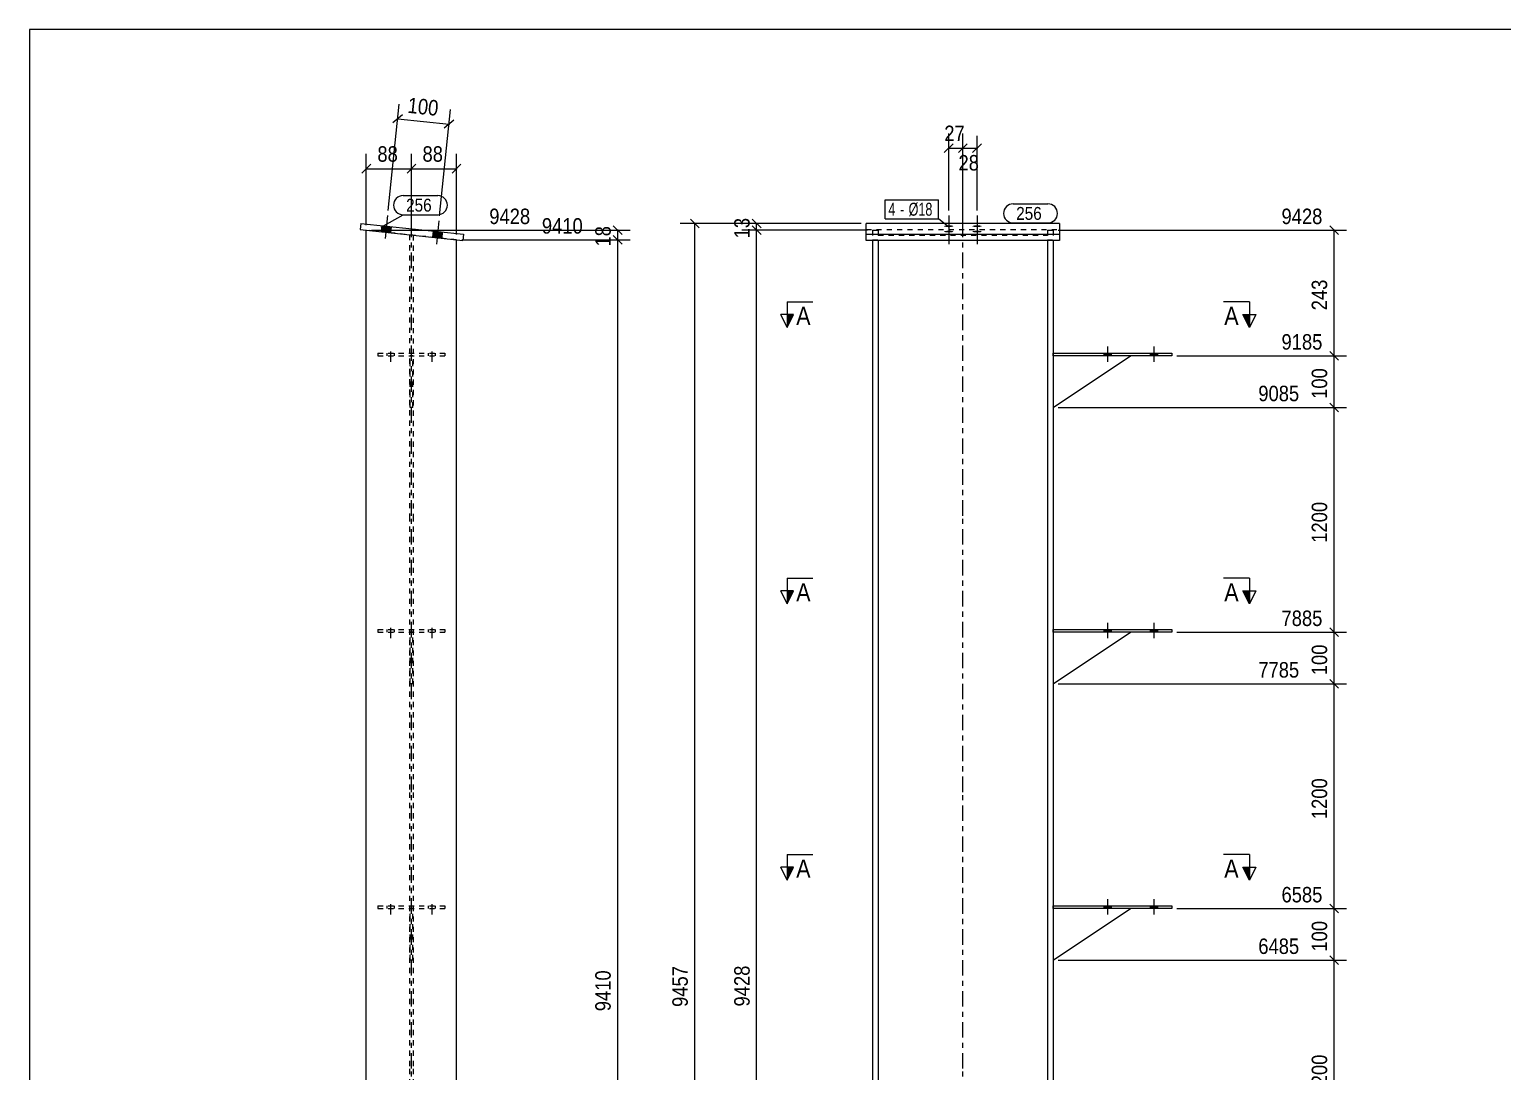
# Model space of a CAD drawing. Header units: millimetres. Extents: x 2 to 579, y 1 to 405.
# Drawn here: x 5 to 290.7, y 203 to 405 of the extents above; entities that cross this region are included whole.
import ezdxf

# ---------------------------------------------------------------- set-up
doc = ezdxf.new("R2010")
doc.units = ezdxf.units.MM
for name, pattern in [('XKITLINE00', [0]), ('XKITLINE01', [4, 1, -1, 1, -1]), ('XKITLINE02', [4, 2, -2]), ('XKITLINE03', [6, 3, -1, 1, -1])]:
    doc.linetypes.add(name, pattern=pattern)
for name, color, linetype, lineweight in [('Bolt', 3, 'Continuous', 0), ('BoltMark', 7, 'Continuous', 0), ('Dimensions', 7, 'Continuous', 0), ('DrawingSheet', 5, 'Continuous', 0), ('Part', 2, 'Continuous', 0), ('PartMark', 7, 'Continuous', 0), ('Section', 6, 'Continuous', 0)]:
    doc.layers.add(name, color=color, linetype=linetype, lineweight=lineweight)
doc.styles.add('ARIAL', font='ARIAL.TTF')
doc.styles.add('ARIAL_NARROW', font='ARIALN.TTF')

# ---------------------------------------------------------------- blocks, each defined once
blk = doc.blocks.new('*A2')
at = {"layer": 'Bolt'}
for points in [[(214.83, 342.23), (214.83, 341.73), (213.43, 341.73), (213.43, 342.23)], [(214.83, 342.23), (214.83, 341.73), (213.43, 341.73), (213.43, 342.23)], [(223.83, 342.23), (223.83, 341.73), (222.43, 341.73), (222.43, 342.23)], [(223.83, 342.23), (223.83, 341.73), (222.43, 341.73), (222.43, 342.23)]]:
    blk.add_hatch(color=3, dxfattribs=at).paths.add_polyline_path(points, flags=17)
at = {"layer": 'Bolt', "color": 3, "linetype": 'XKITLINE00', "lineweight": 0}
for p, q in [((214.13, 340.57), (214.13, 343.57)), ((214.13, 340.57), (214.13, 343.57)), ((223.13, 340.57), (223.13, 343.57)), ((223.13, 340.57), (223.13, 343.57)), ((213.43, 341.73), (213.43, 342.23)), ((213.43, 341.73), (213.43, 342.23)), ((214.83, 341.73), (214.83, 342.23)), ((214.83, 341.73), (214.83, 342.23)), ((222.43, 341.73), (222.43, 342.23)), ((222.43, 341.73), (222.43, 342.23)), ((223.83, 341.73), (223.83, 342.23)), ((223.83, 341.73), (223.83, 342.23))]:
    blk.add_line(p, q, dxfattribs=at)
blk = doc.blocks.new('*A3')
at = {"layer": 'Bolt'}
for points in [[(214.83, 288.65), (214.83, 288.15), (213.43, 288.15), (213.43, 288.65)], [(214.83, 288.65), (214.83, 288.15), (213.43, 288.15), (213.43, 288.65)], [(223.83, 288.65), (223.83, 288.15), (222.43, 288.15), (222.43, 288.65)], [(223.83, 288.65), (223.83, 288.15), (222.43, 288.15), (222.43, 288.65)]]:
    blk.add_hatch(color=3, dxfattribs=at).paths.add_polyline_path(points, flags=17)
at = {"layer": 'Bolt', "color": 3, "linetype": 'XKITLINE00', "lineweight": 0}
for p, q in [((213.43, 288.15), (213.43, 288.65)), ((213.43, 288.15), (213.43, 288.65)), ((214.13, 286.99), (214.13, 289.99)), ((214.13, 286.99), (214.13, 289.99)), ((214.83, 288.15), (214.83, 288.65)), ((214.83, 288.15), (214.83, 288.65)), ((222.43, 288.15), (222.43, 288.65)), ((222.43, 288.15), (222.43, 288.65)), ((223.13, 286.99), (223.13, 289.99)), ((223.13, 286.99), (223.13, 289.99)), ((223.83, 288.15), (223.83, 288.65)), ((223.83, 288.15), (223.83, 288.65))]:
    blk.add_line(p, q, dxfattribs=at)
blk = doc.blocks.new('*A4')
at = {"layer": 'Bolt'}
for points in [[(214.83, 235.07), (214.83, 234.57), (213.43, 234.57), (213.43, 235.07)], [(214.83, 235.07), (214.83, 234.57), (213.43, 234.57), (213.43, 235.07)], [(223.83, 235.07), (223.83, 234.57), (222.43, 234.57), (222.43, 235.07)], [(223.83, 235.07), (223.83, 234.57), (222.43, 234.57), (222.43, 235.07)]]:
    blk.add_hatch(color=3, dxfattribs=at).paths.add_polyline_path(points, flags=17)
at = {"layer": 'Bolt', "color": 3, "linetype": 'XKITLINE00', "lineweight": 0}
for p, q in [((213.43, 234.57), (213.43, 235.07)), ((213.43, 234.57), (213.43, 235.07)), ((214.13, 233.41), (214.13, 236.41)), ((214.13, 233.41), (214.13, 236.41)), ((214.83, 234.57), (214.83, 235.07)), ((214.83, 234.57), (214.83, 235.07)), ((222.43, 234.57), (222.43, 235.07)), ((222.43, 234.57), (222.43, 235.07)), ((223.13, 233.41), (223.13, 236.41)), ((223.13, 233.41), (223.13, 236.41)), ((223.83, 234.57), (223.83, 235.07)), ((223.83, 234.57), (223.83, 235.07))]:
    blk.add_line(p, q, dxfattribs=at)
blk = doc.blocks.new('*A7')
at = {"layer": 'Bolt'}
for points in [[(183.24, 366.7), (183.19, 366.7), (183.15, 366.7), (183.1, 366.7), (183.06, 366.7), (183.02, 366.7), (182.98, 366.71), (182.94, 366.71), (182.9, 366.71), (182.86, 366.72), (182.82, 366.72), (182.78, 366.73), (182.74, 366.73), (182.71, 366.74), (182.68, 366.74), (182.64, 366.75), (182.61, 366.75), (182.58, 366.76), (182.56, 366.76), (182.53, 366.77), (182.51, 366.78), (182.49, 366.78), (182.47, 366.79), (182.45, 366.8), (182.43, 366.81), (182.42, 366.81), (182.41, 366.82), (182.4, 366.83), (182.39, 366.84), (182.38, 366.85), (182.38, 366.85), (182.38, 366.86), (182.38, 366.87), (182.38, 366.88), (182.39, 366.89), (182.4, 366.9), (182.41, 366.9), (182.42, 366.91), (182.43, 366.92), (182.45, 366.93), (182.47, 366.93), (182.49, 366.94), (182.51, 366.95), (182.53, 366.95), (182.56, 366.96), (182.58, 366.97), (182.61, 366.97), (182.64, 366.98), (182.68, 366.99), (182.71, 366.99), (182.74, 367), (182.78, 367), (182.82, 367), (182.86, 367.01), (182.9, 367.01), (182.94, 367.02), (182.98, 367.02), (183.02, 367.02), (183.06, 367.02), (183.1, 367.02), (183.15, 367.03), (183.19, 367.03), (183.24, 367.03), (183.28, 367.03), (183.32, 367.03), (183.37, 367.03), (183.41, 367.03), (183.46, 367.02), (183.5, 367.02), (183.54, 367.02), (183.58, 367.02), (183.62, 367.02), (183.66, 367.01), (183.7, 367.01), (183.74, 367), (183.78, 367), (183.82, 367), (183.85, 366.99), (183.88, 366.99), (183.92, 366.98), (183.95, 366.97), (183.98, 366.97), (184, 366.96), (184.03, 366.95), (184.05, 366.95), (184.07, 366.94), (184.09, 366.93), (184.11, 366.93), (184.13, 366.92), (184.14, 366.91), (184.15, 366.9), (184.16, 366.9), (184.17, 366.89), (184.18, 366.88), (184.18, 366.87), (184.18, 366.86), (184.18, 366.85), (184.18, 366.85), (184.17, 366.84), (184.16, 366.83), (184.15, 366.82), (184.14, 366.81), (184.13, 366.81), (184.11, 366.8), (184.09, 366.79), (184.07, 366.78), (184.05, 366.78), (184.03, 366.77), (184, 366.76), (183.98, 366.76), (183.95, 366.75), (183.92, 366.75), (183.88, 366.74), (183.85, 366.74), (183.82, 366.73), (183.78, 366.73), (183.74, 366.72), (183.7, 366.72), (183.66, 366.71), (183.62, 366.71), (183.58, 366.71), (183.54, 366.7), (183.5, 366.7), (183.46, 366.7), (183.41, 366.7), (183.37, 366.7), (183.32, 366.7), (183.28, 366.7)], [(183.24, 365.65), (183.19, 365.65), (183.15, 365.65), (183.1, 365.65), (183.06, 365.65), (183.02, 365.65), (182.98, 365.66), (182.94, 365.66), (182.9, 365.66), (182.86, 365.67), (182.82, 365.67), (182.78, 365.67), (182.74, 365.68), (182.71, 365.68), (182.68, 365.69), (182.64, 365.69), (182.61, 365.7), (182.58, 365.71), (182.56, 365.71), (182.53, 365.72), (182.51, 365.73), (182.49, 365.73), (182.47, 365.74), (182.45, 365.75), (182.43, 365.76), (182.42, 365.77), (182.41, 365.77), (182.4, 365.78), (182.39, 365.79), (182.38, 365.8), (182.38, 365.81), (182.38, 365.81), (182.38, 365.82), (182.38, 365.83), (182.39, 365.84), (182.4, 365.85), (182.41, 365.85), (182.42, 365.86), (182.43, 365.87), (182.45, 365.88), (182.47, 365.89), (182.49, 365.89), (182.51, 365.9), (182.53, 365.91), (182.56, 365.91), (182.58, 365.92), (182.61, 365.93), (182.64, 365.93), (182.68, 365.94), (182.71, 365.94), (182.74, 365.95), (182.78, 365.95), (182.82, 365.96), (182.86, 365.96), (182.9, 365.97), (182.94, 365.97), (182.98, 365.97), (183.02, 365.97), (183.06, 365.98), (183.1, 365.98), (183.15, 365.98), (183.19, 365.98), (183.24, 365.98), (183.28, 365.98), (183.32, 365.98), (183.37, 365.98), (183.41, 365.98), (183.46, 365.98), (183.5, 365.98), (183.54, 365.97), (183.58, 365.97), (183.62, 365.97), (183.66, 365.97), (183.7, 365.96), (183.74, 365.96), (183.78, 365.95), (183.82, 365.95), (183.85, 365.94), (183.88, 365.94), (183.92, 365.93), (183.95, 365.93), (183.98, 365.92), (184, 365.91), (184.03, 365.91), (184.05, 365.9), (184.07, 365.89), (184.09, 365.89), (184.11, 365.88), (184.13, 365.87), (184.14, 365.86), (184.15, 365.85), (184.16, 365.85), (184.17, 365.84), (184.18, 365.83), (184.18, 365.82), (184.18, 365.81), (184.18, 365.81), (184.18, 365.8), (184.17, 365.79), (184.16, 365.78), (184.15, 365.77), (184.14, 365.77), (184.13, 365.76), (184.11, 365.75), (184.09, 365.74), (184.07, 365.73), (184.05, 365.73), (184.03, 365.72), (184, 365.71), (183.98, 365.71), (183.95, 365.7), (183.92, 365.69), (183.88, 365.69), (183.85, 365.68), (183.82, 365.68), (183.78, 365.67), (183.74, 365.67), (183.7, 365.67), (183.66, 365.66), (183.62, 365.66), (183.58, 365.66), (183.54, 365.65), (183.5, 365.65), (183.46, 365.65), (183.41, 365.65), (183.37, 365.65), (183.32, 365.65), (183.28, 365.65)], [(188.74, 366.7), (188.69, 366.7), (188.65, 366.7), (188.6, 366.7), (188.56, 366.7), (188.52, 366.7), (188.48, 366.71), (188.44, 366.71), (188.4, 366.71), (188.36, 366.72), (188.32, 366.72), (188.28, 366.73), (188.24, 366.73), (188.21, 366.74), (188.18, 366.74), (188.14, 366.75), (188.11, 366.75), (188.08, 366.76), (188.06, 366.76), (188.03, 366.77), (188.01, 366.78), (187.99, 366.78), (187.97, 366.79), (187.95, 366.8), (187.93, 366.81), (187.92, 366.81), (187.91, 366.82), (187.9, 366.83), (187.89, 366.84), (187.88, 366.85), (187.88, 366.85), (187.88, 366.86), (187.88, 366.87), (187.88, 366.88), (187.89, 366.89), (187.9, 366.9), (187.91, 366.9), (187.92, 366.91), (187.93, 366.92), (187.95, 366.93), (187.97, 366.93), (187.99, 366.94), (188.01, 366.95), (188.03, 366.95), (188.06, 366.96), (188.08, 366.97), (188.11, 366.97), (188.14, 366.98), (188.18, 366.99), (188.21, 366.99), (188.24, 367), (188.28, 367), (188.32, 367), (188.36, 367.01), (188.4, 367.01), (188.44, 367.02), (188.48, 367.02), (188.52, 367.02), (188.56, 367.02), (188.6, 367.02), (188.65, 367.03), (188.69, 367.03), (188.74, 367.03), (188.78, 367.03), (188.82, 367.03), (188.87, 367.03), (188.91, 367.03), (188.96, 367.02), (189, 367.02), (189.04, 367.02), (189.08, 367.02), (189.12, 367.02), (189.16, 367.01), (189.2, 367.01), (189.24, 367), (189.28, 367), (189.32, 367), (189.35, 366.99), (189.38, 366.99), (189.42, 366.98), (189.45, 366.97), (189.48, 366.97), (189.5, 366.96), (189.53, 366.95), (189.55, 366.95), (189.57, 366.94), (189.59, 366.93), (189.61, 366.93), (189.63, 366.92), (189.64, 366.91), (189.65, 366.9), (189.66, 366.9), (189.67, 366.89), (189.68, 366.88), (189.68, 366.87), (189.68, 366.86), (189.68, 366.85), (189.68, 366.85), (189.67, 366.84), (189.66, 366.83), (189.65, 366.82), (189.64, 366.81), (189.63, 366.81), (189.61, 366.8), (189.59, 366.79), (189.57, 366.78), (189.55, 366.78), (189.53, 366.77), (189.5, 366.76), (189.48, 366.76), (189.45, 366.75), (189.42, 366.75), (189.38, 366.74), (189.35, 366.74), (189.32, 366.73), (189.28, 366.73), (189.24, 366.72), (189.2, 366.72), (189.16, 366.71), (189.12, 366.71), (189.08, 366.71), (189.04, 366.7), (189, 366.7), (188.96, 366.7), (188.91, 366.7), (188.87, 366.7), (188.82, 366.7), (188.78, 366.7)], [(188.74, 365.65), (188.69, 365.65), (188.65, 365.65), (188.6, 365.65), (188.56, 365.65), (188.52, 365.65), (188.48, 365.66), (188.44, 365.66), (188.4, 365.66), (188.36, 365.67), (188.32, 365.67), (188.28, 365.67), (188.24, 365.68), (188.21, 365.68), (188.18, 365.69), (188.14, 365.69), (188.11, 365.7), (188.08, 365.71), (188.06, 365.71), (188.03, 365.72), (188.01, 365.73), (187.99, 365.73), (187.97, 365.74), (187.95, 365.75), (187.93, 365.76), (187.92, 365.77), (187.91, 365.77), (187.9, 365.78), (187.89, 365.79), (187.88, 365.8), (187.88, 365.81), (187.88, 365.81), (187.88, 365.82), (187.88, 365.83), (187.89, 365.84), (187.9, 365.85), (187.91, 365.85), (187.92, 365.86), (187.93, 365.87), (187.95, 365.88), (187.97, 365.89), (187.99, 365.89), (188.01, 365.9), (188.03, 365.91), (188.06, 365.91), (188.08, 365.92), (188.11, 365.93), (188.14, 365.93), (188.18, 365.94), (188.21, 365.94), (188.24, 365.95), (188.28, 365.95), (188.32, 365.96), (188.36, 365.96), (188.4, 365.97), (188.44, 365.97), (188.48, 365.97), (188.52, 365.97), (188.56, 365.98), (188.6, 365.98), (188.65, 365.98), (188.69, 365.98), (188.74, 365.98), (188.78, 365.98), (188.82, 365.98), (188.87, 365.98), (188.91, 365.98), (188.96, 365.98), (189, 365.98), (189.04, 365.97), (189.08, 365.97), (189.12, 365.97), (189.16, 365.97), (189.2, 365.96), (189.24, 365.96), (189.28, 365.95), (189.32, 365.95), (189.35, 365.94), (189.38, 365.94), (189.42, 365.93), (189.45, 365.93), (189.48, 365.92), (189.5, 365.91), (189.53, 365.91), (189.55, 365.9), (189.57, 365.89), (189.59, 365.89), (189.61, 365.88), (189.63, 365.87), (189.64, 365.86), (189.65, 365.85), (189.66, 365.85), (189.67, 365.84), (189.68, 365.83), (189.68, 365.82), (189.68, 365.81), (189.68, 365.81), (189.68, 365.8), (189.67, 365.79), (189.66, 365.78), (189.65, 365.77), (189.64, 365.77), (189.63, 365.76), (189.61, 365.75), (189.59, 365.74), (189.57, 365.73), (189.55, 365.73), (189.53, 365.72), (189.5, 365.71), (189.48, 365.71), (189.45, 365.7), (189.42, 365.69), (189.38, 365.69), (189.35, 365.68), (189.32, 365.68), (189.28, 365.67), (189.24, 365.67), (189.2, 365.67), (189.16, 365.66), (189.12, 365.66), (189.08, 365.66), (189.04, 365.65), (189, 365.65), (188.96, 365.65), (188.91, 365.65), (188.87, 365.65), (188.82, 365.65), (188.78, 365.65)]]:
    blk.add_hatch(color=3, dxfattribs=at).paths.add_polyline_path(points, flags=17)
at = {"layer": 'Bolt', "color": 3, "linetype": 'XKITLINE00', "lineweight": 0}
for p, q in [((183.28, 368.93), (183.28, 364.45)), ((188.78, 368.93), (188.78, 364.45)), ((183.28, 367.88), (183.28, 363.4)), ((188.78, 367.88), (188.78, 363.4))]:
    blk.add_line(p, q, dxfattribs=at)
blk = doc.blocks.new('*A9')
at = {"layer": 'Part'}
blk.add_hatch(color=2, dxfattribs=at).paths.add_polyline_path([(167.73, 97.72), (169.33, 97.72), (168.53, 96.32)], flags=17)
at = {"layer": 'Part', "color": 7, "linetype": 'XKITLINE03', "lineweight": 0}
for p, q in [((186.03, 310.73), (186.03, 375.14)), ((186.03, 257.15), (186.03, 310.63)), ((186.03, 203.57), (186.03, 257.05)), ((186.03, 149.99), (186.03, 203.47)), ((186.03, 96.41), (186.03, 149.89)), ((186.03, 64.01), (186.03, 96.31))]:
    blk.add_line(p, q, dxfattribs=at)
at = {"layer": 'Part', "color": 7, "linetype": 'XKITLINE01', "lineweight": 0}
for p, q in [((168.53, 366.07), (168.53, 364.1)), ((168.53, 366.07), (169.63, 366.07)), ((169.63, 366.07), (169.63, 364.1)), ((202.43, 366.07), (202.43, 364.1)), ((202.43, 366.07), (203.53, 366.07)), ((203.53, 366.07), (203.53, 364.1)), ((168.53, 364.22), (169.63, 364.22)), ((169.63, 365.18), (202.43, 365.18)), ((169.63, 365.11), (202.43, 365.11)), ((202.43, 364.22), (203.53, 364.22)), ((203.53, 74.01), (168.53, 74.01))]:
    blk.add_line(p, q, dxfattribs=at)
at = {"layer": 'Part', "color": 2, "linetype": 'XKITLINE00', "lineweight": 0}
for p, q in [((168.53, 364.1), (168.53, 310.73)), ((169.63, 364.1), (169.63, 310.73)), ((202.43, 364.1), (202.43, 310.73)), ((203.53, 364.1), (203.53, 310.73)), ((168.53, 310.63), (168.53, 257.15)), ((169.63, 310.63), (169.63, 257.15)), ((202.43, 310.63), (202.43, 257.15)), ((203.53, 310.63), (203.53, 257.15)), ((168.53, 257.05), (168.53, 203.57)), ((169.63, 257.05), (169.63, 203.57)), ((202.43, 257.05), (202.43, 203.57)), ((203.53, 257.05), (203.53, 203.57)), ((168.53, 203.47), (168.53, 149.99)), ((169.63, 203.47), (169.63, 149.99)), ((202.43, 203.47), (202.43, 149.99)), ((203.53, 203.47), (203.53, 149.99)), ((168.53, 149.89), (168.53, 96.41)), ((169.63, 149.89), (169.63, 96.41)), ((202.43, 149.89), (202.43, 96.41)), ((203.53, 149.89), (203.53, 96.41)), ((168.53, 96.32), (167.73, 97.72)), ((167.73, 97.72), (169.33, 97.72)), ((169.33, 97.72), (168.53, 96.32)), ((168.53, 96.31), (168.53, 74.01)), ((169.63, 96.31), (169.63, 74.01)), ((202.43, 96.31), (202.43, 74.01)), ((203.53, 96.31), (203.53, 74.01))]:
    blk.add_line(p, q, dxfattribs=at)
blk.add_circle((168.53, 97.22), 1, dxfattribs=at)
blk = doc.blocks.new('*A10')
at = {"layer": 'Part', "color": 2, "linetype": 'XKITLINE00', "lineweight": 0}
blk.add_line((203.53, 331.73), (218.53, 341.73), dxfattribs=at)
at = {"layer": 'Part', "color": 7, "linetype": 'XKITLINE01', "lineweight": 0}
for p, q in [((203.53, 341.73), (203.53, 331.73)), ((218.53, 341.73), (203.53, 341.73))]:
    blk.add_line(p, q, dxfattribs=at)
blk = doc.blocks.new('*A11')
at = {"layer": 'Part', "color": 2, "linetype": 'XKITLINE00', "lineweight": 0}
for p, q in [((203.53, 342.23), (226.53, 342.23)), ((226.53, 341.73), (203.53, 341.73)), ((226.53, 342.23), (226.53, 341.73))]:
    blk.add_line(p, q, dxfattribs=at)
at = {"layer": 'Part', "color": 7, "linetype": 'XKITLINE01', "lineweight": 0}
blk.add_line((203.53, 341.73), (203.53, 342.23), dxfattribs=at)
blk = doc.blocks.new('*A12')
at = {"layer": 'Part', "color": 2, "linetype": 'XKITLINE00', "lineweight": 0}
blk.add_line((203.53, 278.15), (218.53, 288.15), dxfattribs=at)
at = {"layer": 'Part', "color": 7, "linetype": 'XKITLINE01', "lineweight": 0}
for p, q in [((203.53, 288.15), (203.53, 278.15)), ((218.53, 288.15), (203.53, 288.15))]:
    blk.add_line(p, q, dxfattribs=at)
blk = doc.blocks.new('*A13')
at = {"layer": 'Part', "color": 2, "linetype": 'XKITLINE00', "lineweight": 0}
for p, q in [((203.53, 288.65), (226.53, 288.65)), ((226.53, 288.65), (226.53, 288.15)), ((226.53, 288.15), (203.53, 288.15))]:
    blk.add_line(p, q, dxfattribs=at)
at = {"layer": 'Part', "color": 7, "linetype": 'XKITLINE01', "lineweight": 0}
blk.add_line((203.53, 288.15), (203.53, 288.65), dxfattribs=at)
blk = doc.blocks.new('*A14')
at = {"layer": 'Part', "color": 2, "linetype": 'XKITLINE00', "lineweight": 0}
blk.add_line((203.53, 224.57), (218.53, 234.57), dxfattribs=at)
at = {"layer": 'Part', "color": 7, "linetype": 'XKITLINE01', "lineweight": 0}
for p, q in [((203.53, 234.57), (203.53, 224.57)), ((218.53, 234.57), (203.53, 234.57))]:
    blk.add_line(p, q, dxfattribs=at)
blk = doc.blocks.new('*A15')
at = {"layer": 'Part', "color": 2, "linetype": 'XKITLINE00', "lineweight": 0}
for p, q in [((203.53, 235.07), (226.53, 235.07)), ((226.53, 234.57), (203.53, 234.57)), ((226.53, 235.07), (226.53, 234.57))]:
    blk.add_line(p, q, dxfattribs=at)
at = {"layer": 'Part', "color": 7, "linetype": 'XKITLINE01', "lineweight": 0}
blk.add_line((203.53, 234.57), (203.53, 235.07), dxfattribs=at)
blk = doc.blocks.new('*A20')
at = {"layer": 'Part', "color": 2, "linetype": 'XKITLINE00', "lineweight": 0}
for p, q in [((167.28, 364.1), (167.28, 367.39)), ((204.78, 367.39), (167.28, 367.39)), ((204.78, 367.39), (204.78, 364.1)), ((167.28, 365.29), (204.78, 365.29)), ((204.78, 364.1), (167.28, 364.1))]:
    blk.add_line(p, q, dxfattribs=at)
at = {"layer": 'Part', "color": 7, "linetype": 'XKITLINE01', "lineweight": 0}
blk.add_line((167.28, 366.19), (204.78, 366.19), dxfattribs=at)
blk = doc.blocks.new('*A22')
at = {"layer": 'Bolt', "color": 3, "linetype": 'XKITLINE02', "lineweight": 0}
for p, q in [((75.08, 340.57), (75.08, 343.57)), ((75.08, 340.57), (75.08, 343.57)), ((83.08, 340.57), (83.08, 343.57)), ((83.08, 340.57), (83.08, 343.57)), ((74.38, 341.73), (74.38, 342.23)), ((74.38, 341.73), (74.38, 342.23)), ((75.78, 341.73), (75.78, 342.23)), ((75.78, 341.73), (75.78, 342.23)), ((82.38, 341.73), (82.38, 342.23)), ((82.38, 341.73), (82.38, 342.23)), ((83.78, 341.73), (83.78, 342.23)), ((83.78, 341.73), (83.78, 342.23))]:
    blk.add_line(p, q, dxfattribs=at)
blk = doc.blocks.new('*A23')
at = {"layer": 'Bolt', "color": 3, "linetype": 'XKITLINE02', "lineweight": 0}
for p, q in [((74.38, 288.15), (74.38, 288.65)), ((74.38, 288.15), (74.38, 288.65)), ((75.08, 286.99), (75.08, 289.99)), ((75.08, 286.99), (75.08, 289.99)), ((75.78, 288.15), (75.78, 288.65)), ((75.78, 288.15), (75.78, 288.65)), ((82.38, 288.15), (82.38, 288.65)), ((82.38, 288.15), (82.38, 288.65)), ((83.08, 286.99), (83.08, 289.99)), ((83.08, 286.99), (83.08, 289.99)), ((83.78, 288.15), (83.78, 288.65)), ((83.78, 288.15), (83.78, 288.65))]:
    blk.add_line(p, q, dxfattribs=at)
blk = doc.blocks.new('*A24')
at = {"layer": 'Bolt', "color": 3, "linetype": 'XKITLINE02', "lineweight": 0}
for p, q in [((74.38, 234.57), (74.38, 235.07)), ((74.38, 234.57), (74.38, 235.07)), ((75.08, 233.41), (75.08, 236.41)), ((75.08, 233.41), (75.08, 236.41)), ((75.78, 234.57), (75.78, 235.07)), ((75.78, 234.57), (75.78, 235.07)), ((82.38, 234.57), (82.38, 235.07)), ((82.38, 234.57), (82.38, 235.07)), ((83.08, 233.41), (83.08, 236.41)), ((83.08, 233.41), (83.08, 236.41)), ((83.78, 234.57), (83.78, 235.07)), ((83.78, 234.57), (83.78, 235.07))]:
    blk.add_line(p, q, dxfattribs=at)
blk = doc.blocks.new('*A27')
at = {"layer": 'Bolt'}
for points in [[(75.13, 366.77), (75, 365.57), (73.21, 365.76), (73.34, 366.96)], [(75.13, 366.77), (75, 365.57), (73.21, 365.76), (73.34, 366.96)], [(85.07, 365.72), (84.95, 364.53), (83.16, 364.71), (83.28, 365.91)], [(85.07, 365.72), (84.95, 364.53), (83.16, 364.71), (83.28, 365.91)]]:
    blk.add_hatch(color=3, dxfattribs=at).paths.add_polyline_path(points, flags=17)
at = {"layer": 'Bolt', "color": 3, "linetype": 'XKITLINE00', "lineweight": 0}
for p, q in [((74.45, 368.93), (73.98, 364.45)), ((74.45, 368.93), (73.98, 364.45)), ((73.34, 366.96), (73.21, 365.76)), ((73.34, 366.96), (73.21, 365.76)), ((75.13, 366.77), (75, 365.57)), ((75.13, 366.77), (75, 365.57)), ((83.28, 365.91), (83.16, 364.71)), ((83.28, 365.91), (83.16, 364.71)), ((84.4, 367.88), (83.92, 363.4)), ((84.4, 367.88), (83.92, 363.4)), ((85.07, 365.72), (84.95, 364.53)), ((85.07, 365.72), (84.95, 364.53))]:
    blk.add_line(p, q, dxfattribs=at)
blk = doc.blocks.new('*A29')
at = {"layer": 'Part'}
blk.add_hatch(color=2, dxfattribs=at).paths.add_polyline_path([(78.28, 97.72), (79.88, 97.72), (79.08, 96.32)], flags=17)
at = {"layer": 'Part', "color": 7, "linetype": 'XKITLINE03', "lineweight": 0}
for p, q in [((79.08, 310.73), (79.08, 375.14)), ((79.08, 257.15), (79.08, 310.63)), ((79.08, 203.57), (79.08, 257.05)), ((79.08, 149.99), (79.08, 203.47)), ((79.08, 96.41), (79.08, 149.89)), ((79.08, 64.01), (79.08, 96.31))]:
    blk.add_line(p, q, dxfattribs=at)
at = {"layer": 'Part', "color": 2, "linetype": 'XKITLINE00', "lineweight": 0}
for p, q in [((70.33, 310.73), (70.33, 366.07)), ((87.83, 310.73), (87.83, 364.22)), ((70.33, 257.15), (70.33, 310.63)), ((87.83, 257.15), (87.83, 310.63)), ((70.33, 203.57), (70.33, 257.05)), ((87.83, 203.57), (87.83, 257.05)), ((70.33, 149.99), (70.33, 203.47)), ((87.83, 149.99), (87.83, 203.47)), ((70.33, 96.41), (70.33, 149.89)), ((87.83, 96.41), (87.83, 149.89)), ((79.08, 96.32), (78.28, 97.72)), ((78.28, 97.72), (79.88, 97.72)), ((79.88, 97.72), (79.08, 96.32)), ((70.33, 74.01), (70.33, 96.31)), ((87.83, 74.01), (87.83, 96.31))]:
    blk.add_line(p, q, dxfattribs=at)
at = {"layer": 'Part', "color": 7, "linetype": 'XKITLINE01', "lineweight": 0}
for p, q in [((87.83, 364.22), (70.33, 366.07)), ((78.73, 365.18), (78.73, 310.73)), ((79.43, 365.11), (79.43, 310.73)), ((78.73, 310.63), (78.73, 257.15)), ((79.43, 310.63), (79.43, 257.15)), ((78.73, 257.05), (78.73, 203.57)), ((79.43, 257.05), (79.43, 203.57)), ((78.73, 203.47), (78.73, 149.99)), ((79.43, 203.47), (79.43, 149.99)), ((78.73, 149.89), (78.73, 96.41)), ((79.43, 149.89), (79.43, 96.41)), ((78.73, 96.31), (78.73, 74.01)), ((79.43, 96.31), (79.43, 74.01)), ((70.33, 74.01), (87.83, 74.01))]:
    blk.add_line(p, q, dxfattribs=at)
at = {"layer": 'Part', "color": 2, "linetype": 'XKITLINE00', "lineweight": 0}
blk.add_circle((79.08, 97.22), 1, dxfattribs=at)
blk = doc.blocks.new('*A30')
at = {"layer": 'Part', "color": 7, "linetype": 'XKITLINE01', "lineweight": 0}
for p, q in [((79.33, 341.73), (78.83, 341.73)), ((78.83, 331.73), (78.83, 341.73)), ((78.83, 341.73), (79.33, 341.73)), ((79.33, 331.73), (79.33, 341.73)), ((79.33, 331.73), (78.83, 331.73))]:
    blk.add_line(p, q, dxfattribs=at)
blk = doc.blocks.new('*A31')
at = {"layer": 'Part', "color": 7, "linetype": 'XKITLINE01', "lineweight": 0}
for p, q in [((72.58, 342.23), (72.58, 341.73)), ((72.58, 342.23), (85.58, 342.23)), ((72.58, 341.73), (85.58, 341.73)), ((85.58, 342.23), (85.58, 341.73))]:
    blk.add_line(p, q, dxfattribs=at)
blk = doc.blocks.new('*A32')
at = {"layer": 'Part', "color": 7, "linetype": 'XKITLINE01', "lineweight": 0}
for p, q in [((79.33, 288.15), (78.83, 288.15)), ((78.83, 278.15), (78.83, 288.15)), ((78.83, 288.15), (79.33, 288.15)), ((79.33, 278.15), (79.33, 288.15)), ((79.33, 278.15), (78.83, 278.15))]:
    blk.add_line(p, q, dxfattribs=at)
blk = doc.blocks.new('*A33')
at = {"layer": 'Part', "color": 7, "linetype": 'XKITLINE01', "lineweight": 0}
for p, q in [((72.58, 288.65), (72.58, 288.15)), ((72.58, 288.65), (85.58, 288.65)), ((85.58, 288.65), (85.58, 288.15)), ((72.58, 288.15), (85.58, 288.15))]:
    blk.add_line(p, q, dxfattribs=at)
blk = doc.blocks.new('*A34')
at = {"layer": 'Part', "color": 7, "linetype": 'XKITLINE01', "lineweight": 0}
for p, q in [((79.33, 234.57), (78.83, 234.57)), ((78.83, 224.57), (78.83, 234.57)), ((78.83, 234.57), (79.33, 234.57)), ((79.33, 224.57), (79.33, 234.57)), ((79.33, 224.57), (78.83, 224.57))]:
    blk.add_line(p, q, dxfattribs=at)
blk = doc.blocks.new('*A35')
at = {"layer": 'Part', "color": 7, "linetype": 'XKITLINE01', "lineweight": 0}
for p, q in [((72.58, 235.07), (72.58, 234.57)), ((72.58, 235.07), (85.58, 235.07)), ((72.58, 234.57), (85.58, 234.57)), ((85.58, 235.07), (85.58, 234.57))]:
    blk.add_line(p, q, dxfattribs=at)
blk = doc.blocks.new('*A40')
at = {"layer": 'Part', "color": 2, "linetype": 'XKITLINE00', "lineweight": 0}
for p, q in [((69.26, 367.39), (69.14, 366.19)), ((69.14, 366.19), (89.02, 364.1)), ((69.26, 367.39), (89.15, 365.29)), ((89.15, 365.29), (89.02, 364.1))]:
    blk.add_line(p, q, dxfattribs=at)
blk = doc.blocks.new('*A46')
at = {"layer": 'DrawingSheet', "color": 5, "linetype": 'XKITLINE00', "lineweight": 0}
for p, q in [((579, 405), (5, 405)), ((5, 405), (5, 5))]:
    blk.add_line(p, q, dxfattribs=at)
blk = doc.blocks.new('*A54')
at = {"layer": 'Dimensions', "color": 7, "linetype": 'XKITLINE00', "lineweight": 0}
for p, q in [((166.28, 367.39), (131.18, 367.39)), ((133.18, 368.24), (134.88, 366.54)), ((134.03, 72.51), (134.03, 367.39)), ((166.03, 72.51), (131.18, 72.51)), ((133.18, 73.36), (134.88, 71.66))]:
    blk.add_line(p, q, dxfattribs=at)
at = {"layer": 'Dimensions', "color": 3}
for p in [(134.03, 367.39), (134.03, 72.51)]:
    blk.add_point(p, dxfattribs=at)
at = {"layer": 'Dimensions', "color": 3, "style": 'ARIAL', "width": 0.85}
blk.add_text('9457', height=3, rotation=90.0002, dxfattribs=at).set_placement((132.68, 215.5))
blk = doc.blocks.new('*A56')
at = {"layer": 'Dimensions', "color": 7, "linetype": 'XKITLINE00', "lineweight": 0}
for p, q in [((167.53, 366.07), (143.18, 366.07)), ((145.18, 366.92), (146.88, 365.22)), ((146.03, 74.01), (146.03, 366.07)), ((145.18, 74.86), (146.88, 73.16)), ((167.53, 74.01), (143.18, 74.01))]:
    blk.add_line(p, q, dxfattribs=at)
at = {"layer": 'Dimensions', "color": 3}
for p in [(146.03, 366.07), (146.03, 74.01)]:
    blk.add_point(p, dxfattribs=at)
at = {"layer": 'Dimensions', "color": 3, "style": 'ARIAL', "width": 0.85}
blk.add_text('9428', height=3, rotation=90.0002, dxfattribs=at).set_placement((144.68, 215.59))
blk = doc.blocks.new('*A57')
at = {"layer": 'Dimensions', "color": 7, "linetype": 'XKITLINE00', "lineweight": 0}
for p, q in [((166.28, 367.39), (143.18, 367.39)), ((167.53, 366.07), (143.18, 366.07)), ((145.18, 368.24), (146.88, 366.54)), ((145.18, 366.92), (146.88, 365.22)), ((146.03, 366.07), (146.03, 367.39))]:
    blk.add_line(p, q, dxfattribs=at)
at = {"layer": 'Dimensions', "color": 3}
for p in [(146.03, 367.39), (146.03, 366.07)]:
    blk.add_point(p, dxfattribs=at)
at = {"layer": 'Dimensions', "color": 3, "style": 'ARIAL', "width": 0.85}
blk.add_text('13', height=3, rotation=90.0002, dxfattribs=at).set_placement((144.68, 364.5))
blk = doc.blocks.new('*A62')
at = {"layer": 'Dimensions', "color": 7, "linetype": 'XKITLINE00', "lineweight": 0}
for p, q in [((204.53, 224.57), (260.43, 224.57)), ((257.18, 225.42), (258.88, 223.72)), ((258.03, 180.99), (258.03, 224.57)), ((227.53, 180.99), (260.43, 180.99)), ((257.18, 181.84), (258.88, 180.14))]:
    blk.add_line(p, q, dxfattribs=at)
at = {"layer": 'Dimensions', "color": 3}
for p in [(258.03, 224.57), (258.03, 180.99)]:
    blk.add_point(p, dxfattribs=at)
at = {"layer": 'Dimensions', "color": 3, "style": 'ARIAL', "width": 0.85}
blk.add_text('6485', height=3, dxfattribs=at).set_placement((243.33, 225.77))
blk.add_text('1200', height=3, rotation=90.0002, dxfattribs=at).set_placement((256.68, 198.33))
blk = doc.blocks.new('*A63')
at = {"layer": 'Dimensions', "color": 7, "linetype": 'XKITLINE00', "lineweight": 0}
for p, q in [((227.53, 234.57), (260.43, 234.57)), ((257.18, 235.42), (258.88, 233.72)), ((258.03, 224.57), (258.03, 234.57)), ((204.53, 224.57), (260.43, 224.57)), ((257.18, 225.42), (258.88, 223.72))]:
    blk.add_line(p, q, dxfattribs=at)
at = {"layer": 'Dimensions', "color": 3}
for p in [(258.03, 234.57), (258.03, 224.57)]:
    blk.add_point(p, dxfattribs=at)
at = {"layer": 'Dimensions', "color": 3, "style": 'ARIAL', "width": 0.85}
blk.add_text('6585', height=3, dxfattribs=at).set_placement((247.83, 235.77))
blk.add_text('100', height=3, rotation=90.0002, dxfattribs=at).set_placement((256.68, 226.23))
blk = doc.blocks.new('*A64')
at = {"layer": 'Dimensions', "color": 7, "linetype": 'XKITLINE00', "lineweight": 0}
for p, q in [((204.53, 278.15), (260.43, 278.15)), ((257.18, 279), (258.88, 277.3)), ((258.03, 234.57), (258.03, 278.15)), ((227.53, 234.57), (260.43, 234.57)), ((257.18, 235.42), (258.88, 233.72))]:
    blk.add_line(p, q, dxfattribs=at)
at = {"layer": 'Dimensions', "color": 3}
for p in [(258.03, 278.15), (258.03, 234.57)]:
    blk.add_point(p, dxfattribs=at)
at = {"layer": 'Dimensions', "color": 3, "style": 'ARIAL', "width": 0.85}
blk.add_text('7785', height=3, dxfattribs=at).set_placement((243.33, 279.35))
blk.add_text('1200', height=3, rotation=90.0002, dxfattribs=at).set_placement((256.68, 251.91))
blk = doc.blocks.new('*A65')
at = {"layer": 'Dimensions', "color": 7, "linetype": 'XKITLINE00', "lineweight": 0}
for p, q in [((257.18, 289), (258.88, 287.3)), ((227.53, 288.15), (260.43, 288.15)), ((258.03, 278.15), (258.03, 288.15)), ((204.53, 278.15), (260.43, 278.15)), ((257.18, 279), (258.88, 277.3))]:
    blk.add_line(p, q, dxfattribs=at)
at = {"layer": 'Dimensions', "color": 3}
for p in [(258.03, 288.15), (258.03, 278.15)]:
    blk.add_point(p, dxfattribs=at)
at = {"layer": 'Dimensions', "color": 3, "style": 'ARIAL', "width": 0.85}
blk.add_text('7885', height=3, dxfattribs=at).set_placement((247.83, 289.35))
blk.add_text('100', height=3, rotation=90.0002, dxfattribs=at).set_placement((256.68, 279.81))
blk = doc.blocks.new('*A66')
at = {"layer": 'Dimensions', "color": 7, "linetype": 'XKITLINE00', "lineweight": 0}
for p, q in [((204.53, 331.73), (260.43, 331.73)), ((257.18, 332.58), (258.88, 330.88)), ((258.03, 288.15), (258.03, 331.73)), ((257.18, 289), (258.88, 287.3)), ((227.53, 288.15), (260.43, 288.15))]:
    blk.add_line(p, q, dxfattribs=at)
at = {"layer": 'Dimensions', "color": 3}
for p in [(258.03, 331.73), (258.03, 288.15)]:
    blk.add_point(p, dxfattribs=at)
at = {"layer": 'Dimensions', "color": 3, "style": 'ARIAL', "width": 0.85}
blk.add_text('9085', height=3, dxfattribs=at).set_placement((243.33, 332.93))
blk.add_text('1200', height=3, rotation=90.0002, dxfattribs=at).set_placement((256.68, 305.49))
blk = doc.blocks.new('*A67')
at = {"layer": 'Dimensions', "color": 7, "linetype": 'XKITLINE00', "lineweight": 0}
for p, q in [((227.53, 341.73), (260.43, 341.73)), ((257.18, 342.58), (258.88, 340.88)), ((258.03, 331.73), (258.03, 341.73)), ((204.53, 331.73), (260.43, 331.73)), ((257.18, 332.58), (258.88, 330.88))]:
    blk.add_line(p, q, dxfattribs=at)
at = {"layer": 'Dimensions', "color": 3}
for p in [(258.03, 341.73), (258.03, 331.73)]:
    blk.add_point(p, dxfattribs=at)
at = {"layer": 'Dimensions', "color": 3, "style": 'ARIAL', "width": 0.85}
blk.add_text('9185', height=3, dxfattribs=at).set_placement((247.83, 342.93))
blk.add_text('100', height=3, rotation=90.0002, dxfattribs=at).set_placement((256.68, 333.39))
blk = doc.blocks.new('*A68')
at = {"layer": 'Dimensions', "color": 7, "linetype": 'XKITLINE00', "lineweight": 0}
for p, q in [((204.53, 366.07), (260.43, 366.07)), ((257.18, 366.92), (258.88, 365.22)), ((258.03, 341.73), (258.03, 366.07)), ((227.53, 341.73), (260.43, 341.73)), ((257.18, 342.58), (258.88, 340.88))]:
    blk.add_line(p, q, dxfattribs=at)
at = {"layer": 'Dimensions', "color": 3}
for p in [(258.03, 366.07), (258.03, 341.73)]:
    blk.add_point(p, dxfattribs=at)
at = {"layer": 'Dimensions', "color": 3, "style": 'ARIAL', "width": 0.85}
blk.add_text('9428', height=3, dxfattribs=at).set_placement((247.83, 367.27))
blk.add_text('243', height=3, rotation=90.0002, dxfattribs=at).set_placement((256.68, 350.56))
blk = doc.blocks.new('*A71')
at = {"layer": 'Dimensions', "color": 7, "linetype": 'XKITLINE00', "lineweight": 0}
for p, q in [((184.13, 382.86), (182.43, 381.16)), ((183.28, 369.93), (183.28, 384.86)), ((186.88, 382.86), (185.18, 381.16)), ((186.03, 366.18), (186.03, 384.86)), ((183.28, 382.01), (186.03, 382.01))]:
    blk.add_line(p, q, dxfattribs=at)
at = {"layer": 'Dimensions', "color": 3}
for p in [(183.28, 382.01), (186.03, 382.01)]:
    blk.add_point(p, dxfattribs=at)
at = {"layer": 'Dimensions', "color": 3, "style": 'ARIAL', "width": 0.85}
blk.add_text('27', height=3, dxfattribs=at).set_placement((182.43, 383.36))
blk = doc.blocks.new('*A72')
at = {"layer": 'Dimensions', "color": 7, "linetype": 'XKITLINE00', "lineweight": 0}
for p, q in [((186.88, 382.86), (185.18, 381.16)), ((186.03, 366.18), (186.03, 384.41)), ((189.63, 382.86), (187.93, 381.16)), ((188.78, 369.93), (188.78, 384.41)), ((186.03, 382.01), (188.78, 382.01))]:
    blk.add_line(p, q, dxfattribs=at)
at = {"layer": 'Dimensions', "color": 3}
for p in [(186.03, 382.01), (188.78, 382.01)]:
    blk.add_point(p, dxfattribs=at)
at = {"layer": 'Dimensions', "color": 3, "style": 'ARIAL', "width": 0.85}
blk.add_text('28', height=3, dxfattribs=at).set_placement((185.18, 377.66))
blk = doc.blocks.new('*A73')
at = {"layer": 'BoltMark', "color": 7, "linetype": 'XKITLINE00', "lineweight": 0}
for p, q in [((170.98, 372), (181.28, 372)), ((170.98, 368.3), (170.98, 372)), ((181.28, 368.3), (181.28, 372)), ((170.98, 368.3), (181.28, 368.3)), ((183.28, 366.69), (181.28, 368.3))]:
    blk.add_line(p, q, dxfattribs=at)
at = {"layer": 'BoltMark', "color": 3, "style": 'ARIAL_NARROW', "width": 0.85}
for s, p in [('Ø18', (175.51, 368.9)), ('4', (171.58, 368.9)), ('-', (173.85, 368.9))]:
    blk.add_text(s, height=2.5, dxfattribs=at).set_placement(p)
blk = doc.blocks.new('*A75')
at = {"layer": 'PartMark', "color": 7, "linetype": 'XKITLINE00', "lineweight": 0}
for p, q in [((195.77, 371.19), (202.53, 371.19)), ((195.77, 367.49), (202.53, 367.49))]:
    blk.add_line(p, q, dxfattribs=at)
for centre, start, end in [((195.77, 369.34), 90, 270), ((202.53, 369.34), 270, 90)]:
    blk.add_arc(centre, 1.85, start, end, dxfattribs=at)
at = {"layer": 'PartMark', "color": 3, "style": 'ARIAL', "width": 0.85}
blk.add_text('256', height=2.5, dxfattribs=at).set_placement((196.37, 368.09))
blk = doc.blocks.new('*A79')
at = {"layer": 'Section'}
for points in [[(153.21, 242.57), (151.96, 240.07), (151.96, 242.57)], [(241.6, 242.57), (241.6, 240.07), (240.35, 242.57)]]:
    blk.add_hatch(color=3, dxfattribs=at).paths.add_polyline_path(points, flags=17)
at = {"layer": 'Section', "color": 1, "linetype": 'XKITLINE00', "lineweight": 0}
for p, q in [((151.96, 245.07), (156.96, 245.07)), ((151.96, 245.07), (151.96, 240.07)), ((241.6, 245.07), (236.6, 245.07)), ((241.6, 245.07), (241.6, 240.07))]:
    blk.add_line(p, q, dxfattribs=at)
at = {"layer": 'Section', "color": 3, "linetype": 'XKITLINE00', "lineweight": 0}
for p, q in [((151.96, 240.07), (150.71, 242.57)), ((153.21, 242.57), (150.71, 242.57)), ((151.96, 240.07), (153.21, 242.57)), ((240.35, 242.57), (242.85, 242.57)), ((241.6, 240.07), (240.35, 242.57)), ((242.85, 242.57), (241.6, 240.07))]:
    blk.add_line(p, q, dxfattribs=at)
at = {"layer": 'Section', "color": 7, "style": 'ARIAL', "width": 0.85}
for p in [(153.71, 240.57), (236.73, 240.57)]:
    blk.add_text('A', height=3.5, dxfattribs=at).set_placement(p)
blk = doc.blocks.new('*A80')
at = {"layer": 'Section'}
for points in [[(153.21, 349.73), (151.96, 347.23), (151.96, 349.73)], [(241.6, 349.73), (241.6, 347.23), (240.35, 349.73)]]:
    blk.add_hatch(color=3, dxfattribs=at).paths.add_polyline_path(points, flags=17)
at = {"layer": 'Section', "color": 1, "linetype": 'XKITLINE00', "lineweight": 0}
for p, q in [((151.96, 352.23), (156.96, 352.23)), ((151.96, 352.23), (151.96, 347.23)), ((241.6, 352.23), (236.6, 352.23)), ((241.6, 352.23), (241.6, 347.23))]:
    blk.add_line(p, q, dxfattribs=at)
at = {"layer": 'Section', "color": 3, "linetype": 'XKITLINE00', "lineweight": 0}
for p, q in [((151.96, 347.23), (150.71, 349.73)), ((153.21, 349.73), (150.71, 349.73)), ((151.96, 347.23), (153.21, 349.73)), ((240.35, 349.73), (242.85, 349.73)), ((241.6, 347.23), (240.35, 349.73)), ((242.85, 349.73), (241.6, 347.23))]:
    blk.add_line(p, q, dxfattribs=at)
at = {"layer": 'Section', "color": 7, "style": 'ARIAL', "width": 0.85}
for p in [(153.71, 347.73), (236.73, 347.73)]:
    blk.add_text('A', height=3.5, dxfattribs=at).set_placement(p)
blk = doc.blocks.new('*A81')
at = {"layer": 'Section'}
for points in [[(153.21, 296.15), (151.96, 293.65), (151.96, 296.15)], [(241.6, 296.15), (241.6, 293.65), (240.35, 296.15)]]:
    blk.add_hatch(color=3, dxfattribs=at).paths.add_polyline_path(points, flags=17)
at = {"layer": 'Section', "color": 1, "linetype": 'XKITLINE00', "lineweight": 0}
for p, q in [((151.96, 298.65), (156.96, 298.65)), ((151.96, 298.65), (151.96, 293.65)), ((241.6, 298.65), (236.6, 298.65)), ((241.6, 298.65), (241.6, 293.65))]:
    blk.add_line(p, q, dxfattribs=at)
at = {"layer": 'Section', "color": 3, "linetype": 'XKITLINE00', "lineweight": 0}
for p, q in [((151.96, 293.65), (150.71, 296.15)), ((153.21, 296.15), (150.71, 296.15)), ((151.96, 293.65), (153.21, 296.15)), ((240.35, 296.15), (242.85, 296.15)), ((241.6, 293.65), (240.35, 296.15)), ((242.85, 296.15), (241.6, 293.65))]:
    blk.add_line(p, q, dxfattribs=at)
at = {"layer": 'Section', "color": 7, "style": 'ARIAL', "width": 0.85}
for p in [(153.71, 294.15), (236.73, 294.15)]:
    blk.add_text('A', height=3.5, dxfattribs=at).set_placement(p)
blk = doc.blocks.new('*A85')
at = {"layer": 'Dimensions', "color": 7, "linetype": 'XKITLINE00', "lineweight": 0}
for p, q in [((88.83, 364.22), (121.48, 364.22)), ((118.23, 365.07), (119.93, 363.37)), ((119.08, 74.01), (119.08, 364.22)), ((118.23, 74.86), (119.93, 73.16)), ((90.08, 74.01), (121.48, 74.01))]:
    blk.add_line(p, q, dxfattribs=at)
at = {"layer": 'Dimensions', "color": 3}
for p in [(119.08, 364.22), (119.08, 74.01)]:
    blk.add_point(p, dxfattribs=at)
at = {"layer": 'Dimensions', "color": 3, "style": 'ARIAL', "width": 0.85}
for s, p in [('9410', (104.38, 365.42)), ('0', (115.56, 75.21))]:
    blk.add_text(s, height=3, dxfattribs=at).set_placement(p)
blk.add_text('9410', height=3, rotation=90.0002, dxfattribs=at).set_placement((117.73, 214.67))
blk = doc.blocks.new('*A86')
at = {"layer": 'Dimensions', "color": 7, "linetype": 'XKITLINE00', "lineweight": 0}
for p, q in [((71.33, 366.07), (121.48, 366.07)), ((118.23, 366.92), (119.93, 365.22)), ((119.08, 364.22), (119.08, 366.07)), ((88.83, 364.22), (121.48, 364.22)), ((118.23, 365.07), (119.93, 363.37))]:
    blk.add_line(p, q, dxfattribs=at)
at = {"layer": 'Dimensions', "color": 3}
for p in [(119.08, 366.07), (119.08, 364.22)]:
    blk.add_point(p, dxfattribs=at)
at = {"layer": 'Dimensions', "color": 3, "style": 'ARIAL', "width": 0.85}
blk.add_text('9428', height=3, dxfattribs=at).set_placement((94.18, 367.27))
blk.add_text('18', height=3, rotation=90.0002, dxfattribs=at).set_placement((117.73, 362.92))
blk = doc.blocks.new('*A87')
at = {"layer": 'Dimensions', "color": 7, "linetype": 'XKITLINE00', "lineweight": 0}
for p, q in [((74.56, 369.92), (76.73, 390.52)), ((84.5, 368.87), (86.67, 389.47)), ((77.36, 388.44), (75.5, 386.93)), ((76.43, 387.69), (86.38, 386.64)), ((87.31, 387.39), (85.44, 385.88))]:
    blk.add_line(p, q, dxfattribs=at)
at = {"layer": 'Dimensions', "color": 3}
for p in [(76.43, 387.69), (86.38, 386.64)]:
    blk.add_point(p, dxfattribs=at)
at = {"layer": 'Dimensions', "color": 3, "style": 'ARIAL', "width": 0.85}
blk.add_text('100', height=3, rotation=-6.0218, dxfattribs=at).set_placement((78.23, 388.86))
blk = doc.blocks.new('*A90')
at = {"layer": 'Dimensions', "color": 7, "linetype": 'XKITLINE00', "lineweight": 0}
for p, q in [((70.33, 367.07), (70.33, 380.86)), ((79.08, 366.14), (79.08, 380.86)), ((71.18, 378.86), (69.48, 377.16)), ((70.33, 378.01), (79.08, 378.01)), ((79.93, 378.86), (78.23, 377.16))]:
    blk.add_line(p, q, dxfattribs=at)
at = {"layer": 'Dimensions', "color": 3}
for p in [(70.33, 378.01), (79.08, 378.01)]:
    blk.add_point(p, dxfattribs=at)
at = {"layer": 'Dimensions', "color": 3, "style": 'ARIAL', "width": 0.85}
blk.add_text('88', height=3, dxfattribs=at).set_placement((72.48, 379.36))
blk = doc.blocks.new('*A91')
at = {"layer": 'Dimensions', "color": 7, "linetype": 'XKITLINE00', "lineweight": 0}
for p, q in [((79.08, 366.14), (79.08, 380.86)), ((87.83, 365.22), (87.83, 380.86)), ((79.93, 378.86), (78.23, 377.16)), ((79.08, 378.01), (87.83, 378.01)), ((88.68, 378.86), (86.98, 377.16))]:
    blk.add_line(p, q, dxfattribs=at)
at = {"layer": 'Dimensions', "color": 3}
for p in [(79.08, 378.01), (87.83, 378.01)]:
    blk.add_point(p, dxfattribs=at)
at = {"layer": 'Dimensions', "color": 3, "style": 'ARIAL', "width": 0.85}
blk.add_text('88', height=3, dxfattribs=at).set_placement((81.23, 379.36))
blk = doc.blocks.new('*A94')
at = {"layer": 'PartMark', "color": 7, "linetype": 'XKITLINE00', "lineweight": 0}
for p, q in [((77.45, 372.79), (84.21, 372.79)), ((73.2, 366.69), (77.45, 369.09)), ((77.45, 369.09), (84.21, 369.09))]:
    blk.add_line(p, q, dxfattribs=at)
for centre, start, end in [((77.45, 370.94), 90, 270), ((84.21, 370.94), 270, 90)]:
    blk.add_arc(centre, 1.85, start, end, dxfattribs=at)
at = {"layer": 'PartMark', "color": 3, "style": 'ARIAL', "width": 0.85}
blk.add_text('256', height=2.5, dxfattribs=at).set_placement((78.05, 369.69))

msp = doc.modelspace()

# ---------------------------------------------------------------- block references
at = {"lineweight": 0}
for name in ['*A46', '*A87', '*A71', '*A72', '*A90', '*A91', '*A94', '*A73', '*A86', '*A27', '*A7', '*A75', '*A68', '*A40', '*A85', '*A54', '*A57', '*A56', '*A20', '*A80', '*A67', '*A22', '*A2', '*A31', '*A30', '*A11', '*A10', '*A66', '*A81', '*A65', '*A33', '*A23', '*A13', '*A3', '*A32', '*A12', '*A64', '*A79', '*A63', '*A35', '*A24', '*A34', '*A15', '*A14', '*A4', '*A62']:
    msp.add_blockref(name, (0, 0), dxfattribs=at)
at = {"layer": 'Part', "lineweight": 0}
for name in ['*A29', '*A9']:
    msp.add_blockref(name, (0, 0), dxfattribs=at)

doc.saveas('drawing.dxf')
